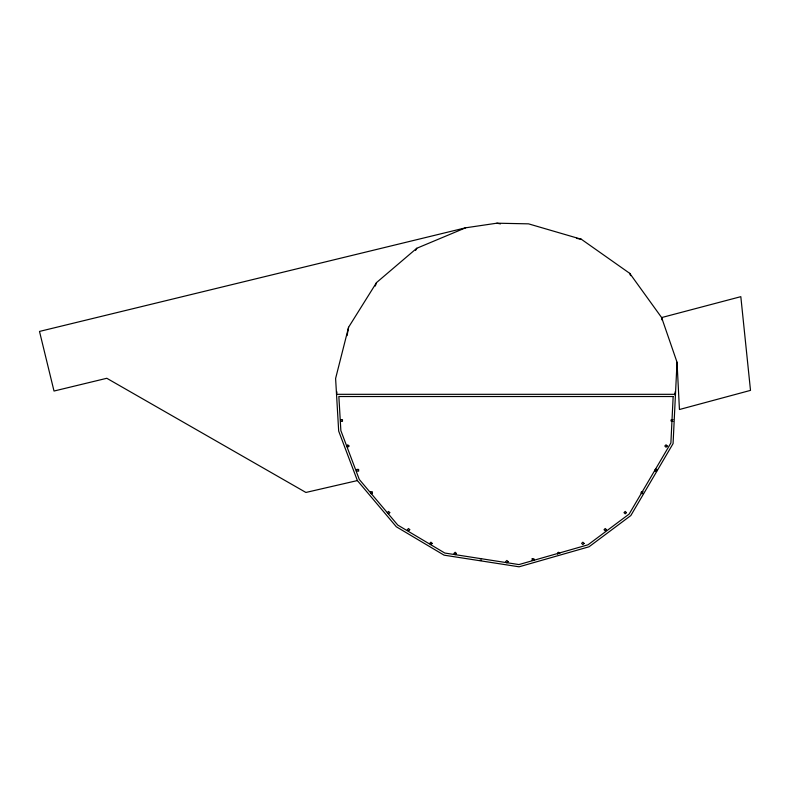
<?xml version="1.0" encoding="UTF-8"?>
<svg xmlns="http://www.w3.org/2000/svg" width="790" height="790" viewBox="0 0 790 790"><rect width="100%" height="100%" fill="white"/><g stroke="black" fill="none" stroke-linecap="round" stroke-linejoin="round"><path stroke-width="1.19" d="M677.03 362.225L673.07 443.615L630.825 515.554L589.034 546.789L519.079 566.805L444.059 555.153L396.323 526.772L357.386 480.577L338.683 431.083L335.602 378.499L348.588 327.248L376.524 282.583L416.774 248.267L465.616 227.806L496.861 223.195L528.54 223.847L581.331 239.252L629.729 273.35L661.625 317.57L677.03 362.225L679.439 409.516L750.5 390.379L740.823 296.665L661.625 317.57L662.06 319.96M336.955 391.929L336.53 394.319L675.46 394.319L675.035 391.919M347.077 335.632L348.588 327.248M375.28 286.039L376.524 282.583M675.065 395.178L675.065 393.459M415.599 250.41L416.774 248.267M655.996 471.492L657.201 470.277L656.836 469.418M673.021 421.356L671.303 421.356L670.957 420.497L671.303 419.638L673.021 419.638M655.996 469.072L655.137 469.418L655.137 471.136M479.846 558.737L481.564 558.737M643.129 493.533L641.411 493.533L641.055 492.674L641.411 491.815L643.129 491.815M481.564 560.456L479.846 560.456M465.616 227.806L39.5 331.425L54.016 391.04L106.808 378.282L305.908 492.456L357.386 480.577M496.861 223.195L500.475 223.876M576.502 238.333L581.331 239.252M559.814 553.454L558.609 552.25L557.75 552.595L557.75 554.313M629.729 273.35L630.598 275.651M673.159 396.521L670.888 442.983L629.156 514.053L588.037 544.794L518.941 564.574L444.8 553.039L397.775 525.083L359.292 479.451L340.865 430.619L338.861 396.521L673.159 396.521M340.747 419.638L340.747 421.356L342.465 421.356L342.465 419.638L340.747 419.638M348.953 446.014L347.748 447.229L346.543 446.014L347.748 444.81L348.953 446.014M389.766 512.631L388.552 513.836L387.347 512.631L388.552 511.416L389.766 512.631M409.734 529.695L408.529 530.91L407.324 529.695L408.529 528.49L409.734 529.695M432.13 543.401L430.925 544.616L429.721 543.401L430.925 542.197L432.13 543.401M584.057 543.401L582.852 544.616L581.638 543.401L582.852 542.197L584.057 543.401M667.234 446.014L666.029 447.229L664.815 446.014L666.029 444.81L667.234 446.014M356.942 469.418L356.942 471.136L358.63 471.136L358.63 469.418L356.942 469.418M370.648 491.815L370.648 493.533L372.366 493.533L372.366 491.815L370.648 491.815M456.373 553.454L455.168 554.669L453.954 553.454L455.168 552.25L456.373 553.454M508.098 561.641L506.884 562.855L505.679 561.641L506.884 560.436L508.098 561.641M532.213 558.737L532.213 560.456L533.921 560.456L533.921 558.737L532.213 558.737M606.453 529.695L605.249 530.91L604.034 529.695L605.249 528.49L606.453 529.695M626.431 512.631L625.216 513.836L624.011 512.631L625.216 511.416L626.431 512.631"/></g></svg>
